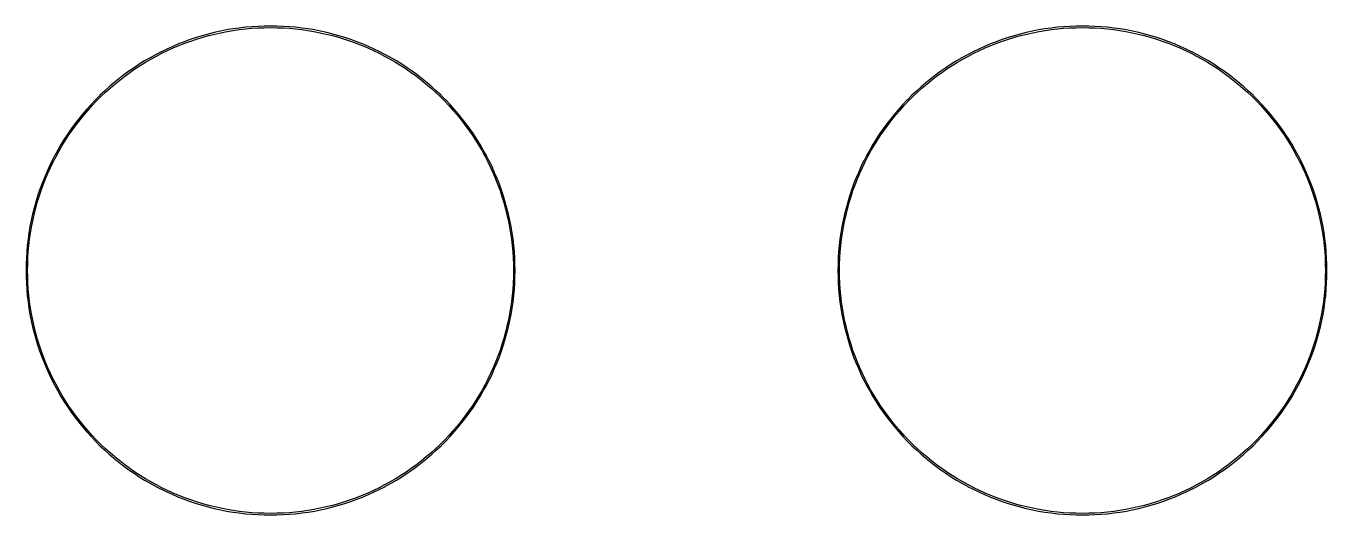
# Model space of a CAD drawing. Extents: x 9 to 70, y 0 to 129.
# Drawn here: x 44.85 to 52.99, y 93.61 to 96.67 of the extents above; entities that cross this region are included whole.
import ezdxf

# ---------------------------------------------------------------- set-up
doc = ezdxf.new("R2010")
doc.units = 0

msp = doc.modelspace()

# ---------------------------------------------------------------- linework, layer by layer
at = {"color": 34, "true_color": 0x008000}
for points in [[(47.47279, 94.0703, 0), (47.49972, 94.09875, 0), (47.52613, 94.12771, 0), (47.55153, 94.15768, 0), (47.57642, 94.18816, 0), (47.6003, 94.21915, 0), (47.62341, 94.2509, 0), (47.64577, 94.28315, 0), (47.66736, 94.31617, 0), (47.68793, 94.34945, 0), (47.70774, 94.38348, 0), (47.72679, 94.41777, 0), (47.74483, 94.45283, 0), (47.74553, 94.45421, 0), (47.76255, 94.48951, 0), (47.7788, 94.52533, 0), (47.79404, 94.56139, 0), (47.80827, 94.59797, 0), (47.82173, 94.6348, 0), (47.83418, 94.67214, 0), (47.84561, 94.70973, 0), (47.85602, 94.74758, 0), (47.86542, 94.78568, 0), (47.87405, 94.82403, 0), (47.88167, 94.86264, 0), (47.88802, 94.90125, 0), (47.88827, 94.90278, 0), (47.89385, 94.94164, 0), (47.89843, 94.98075, 0), (47.90198, 95.01987, 0), (47.90452, 95.05899, 0), (47.90605, 95.0981, 0), (47.90655, 95.13747, 0), (47.90605, 95.17684, 0), (47.90452, 95.21596, 0), (47.90198, 95.25508, 0), (47.89843, 95.29419, 0), (47.89385, 95.33331, 0), (47.88827, 95.37217, 0), (47.88802, 95.3737, 0), (47.88192, 95.41078, 0), (47.88167, 95.41231, 0), (47.87405, 95.45092, 0), (47.86542, 95.48927, 0), (47.85602, 95.52737, 0), (47.84561, 95.56522, 0), (47.83418, 95.60281, 0), (47.82173, 95.64015, 0), (47.80827, 95.67698, 0), (47.79404, 95.71355, 0), (47.7788, 95.74962, 0), (47.76255, 95.78543, 0), (47.74553, 95.82074, 0), (47.74483, 95.82212, 0), (47.7275, 95.85579, 0), (47.72679, 95.85717, 0), (47.70774, 95.89146, 0), (47.68793, 95.9255, 0), (47.66736, 95.95877, 0), (47.64577, 95.99179, 0), (47.62341, 96.02405, 0), (47.6003, 96.0558, 0), (47.57642, 96.08679, 0), (47.55153, 96.11727, 0), (47.52613, 96.14724, 0), (47.49972, 96.1762, 0), (47.47279, 96.20464, 0), (47.4717, 96.20574, 0), (47.47168, 96.20575, 0), (47.44485, 96.23258, 0), (47.44376, 96.23368, 0), (47.41531, 96.2606, 0), (47.38635, 96.28702, 0), (47.35638, 96.31242, 0), (47.3259, 96.33731, 0), (47.29491, 96.36119, 0), (47.26316, 96.3843, 0), (47.2309, 96.40665, 0), (47.19788, 96.42824, 0), (47.16461, 96.44882, 0), (47.13057, 96.46863, 0), (47.09628, 96.48768, 0), (47.06123, 96.50571, 0), (47.05985, 96.50642, 0), (47.02455, 96.52344, 0), (46.98873, 96.53969, 0), (46.95266, 96.55493, 0), (46.91609, 96.56916, 0), (46.87926, 96.58262, 0), (46.84192, 96.59506, 0), (46.80433, 96.60649, 0), (46.76648, 96.61691, 0), (46.72838, 96.62631, 0), (46.69003, 96.63494, 0), (46.65142, 96.64256, 0), (46.61281, 96.64891, 0), (46.61128, 96.64915, 0), (46.57242, 96.65474, 0), (46.5333, 96.65931, 0), (46.49419, 96.66287, 0), (46.45507, 96.66541, 0), (46.41596, 96.66693, 0), (46.37659, 96.66744, 0), (46.33721, 96.66693, 0), (46.2981, 96.66541, 0), (46.25898, 96.66287, 0), (46.21987, 96.65931, 0), (46.18075, 96.65474, 0), (46.14189, 96.64915, 0), (46.14036, 96.64891, 0), (46.10175, 96.64256, 0), (46.06314, 96.63494, 0), (46.02479, 96.62631, 0), (45.98669, 96.61691, 0), (45.94884, 96.60649, 0), (45.91125, 96.59506, 0), (45.87391, 96.58262, 0), (45.83708, 96.56916, 0), (45.80051, 96.55493, 0), (45.76444, 96.53969, 0), (45.72862, 96.52344, 0), (45.69332, 96.50642, 0), (45.69194, 96.50571, 0), (45.65689, 96.48768, 0), (45.6226, 96.46863, 0), (45.58856, 96.44882, 0), (45.55529, 96.42824, 0), (45.52227, 96.40665, 0), (45.49001, 96.3843, 0), (45.45826, 96.36119, 0), (45.42727, 96.33731, 0), (45.39679, 96.31242, 0), (45.36682, 96.28702, 0), (45.33786, 96.2606, 0), (45.30941, 96.23368, 0), (45.30832, 96.23258, 0), (45.28149, 96.20575, 0), (45.28147, 96.20574, 0), (45.28038, 96.20464, 0), (45.25345, 96.1762, 0), (45.22704, 96.14724, 0), (45.20164, 96.11727, 0), (45.17675, 96.08679, 0), (45.15287, 96.0558, 0), (45.12976, 96.02405, 0), (45.1074, 95.99179, 0), (45.08581, 95.95877, 0), (45.06524, 95.9255, 0), (45.04543, 95.89146, 0), (45.02638, 95.85717, 0), (45.02567, 95.85579, 0), (45.00834, 95.82212, 0), (45.00764, 95.82074, 0), (44.99062, 95.78543, 0), (44.97437, 95.74962, 0), (44.95913, 95.71355, 0), (44.9449, 95.67698, 0), (44.93144, 95.64015, 0), (44.91899, 95.60281, 0), (44.90756, 95.56522, 0), (44.89715, 95.52737, 0), (44.88775, 95.48927, 0), (44.87912, 95.45092, 0), (44.8715, 95.41231, 0), (44.87125, 95.41078, 0), (44.86515, 95.3737, 0), (44.8649, 95.37217, 0), (44.85932, 95.33331, 0), (44.85474, 95.29419, 0), (44.85119, 95.25508, 0), (44.84865, 95.21596, 0), (44.84712, 95.17684, 0), (44.84662, 95.13747, 0), (44.84712, 95.0981, 0), (44.84865, 95.05899, 0), (44.85119, 95.01987, 0), (44.85474, 94.98075, 0), (44.85932, 94.94164, 0), (44.8649, 94.90278, 0), (44.86515, 94.90125, 0), (44.8715, 94.86264, 0), (44.87912, 94.82403, 0), (44.88775, 94.78568, 0), (44.89715, 94.74758, 0), (44.90756, 94.70973, 0), (44.91899, 94.67214, 0), (44.93144, 94.6348, 0), (44.9449, 94.59797, 0), (44.95913, 94.56139, 0), (44.97437, 94.52533, 0), (44.99062, 94.48951, 0), (45.00764, 94.45421, 0), (45.00834, 94.45283, 0), (45.02638, 94.41777, 0), (45.04543, 94.38348, 0), (45.06524, 94.34945, 0), (45.08581, 94.31617, 0), (45.1074, 94.28315, 0), (45.12976, 94.2509, 0), (45.15287, 94.21915, 0), (45.17675, 94.18816, 0), (45.20164, 94.15768, 0), (45.22704, 94.12771, 0), (45.25345, 94.09875, 0), (45.28038, 94.0703, 0), (45.30941, 94.04127, 0), (45.33786, 94.01434, 0), (45.36682, 93.98793, 0), (45.39679, 93.96253, 0), (45.42727, 93.93763, 0), (45.45826, 93.91376, 0), (45.49001, 93.89064, 0), (45.52227, 93.86829, 0), (45.55529, 93.8467, 0), (45.58856, 93.82613, 0), (45.6226, 93.80632, 0), (45.65689, 93.78727, 0), (45.65827, 93.78656, 0), (45.69194, 93.76923, 0), (45.69332, 93.76853, 0), (45.72862, 93.75151, 0), (45.76444, 93.73525, 0), (45.80051, 93.72001, 0), (45.83708, 93.70579, 0), (45.87391, 93.69233, 0), (45.91125, 93.67988, 0), (45.94884, 93.66845, 0), (45.98669, 93.65804, 0), (46.02479, 93.64864, 0), (46.06314, 93.64, 0), (46.10175, 93.63238, 0), (46.14036, 93.62603, 0), (46.14189, 93.62579, 0), (46.18075, 93.6202, 0), (46.21987, 93.61563, 0), (46.25898, 93.61208, 0), (46.2981, 93.60954, 0), (46.33721, 93.60801, 0), (46.37659, 93.6075, 0), (46.41596, 93.60801, 0), (46.45507, 93.60954, 0), (46.49419, 93.61208, 0), (46.5333, 93.61563, 0), (46.57242, 93.6202, 0), (46.61128, 93.62579, 0), (46.61281, 93.62603, 0), (46.65142, 93.63238, 0), (46.69003, 93.64, 0), (46.72838, 93.64864, 0), (46.76648, 93.65804, 0), (46.80433, 93.66845, 0), (46.84192, 93.67988, 0), (46.87926, 93.69233, 0), (46.91609, 93.70579, 0), (46.95266, 93.72001, 0), (46.98873, 93.73525, 0), (47.02455, 93.75151, 0), (47.05985, 93.76853, 0), (47.06123, 93.76923, 0), (47.0949, 93.78656, 0), (47.09628, 93.78727, 0), (47.13057, 93.80632, 0), (47.16461, 93.82613, 0), (47.19788, 93.8467, 0), (47.2309, 93.86829, 0), (47.26316, 93.89064, 0), (47.29491, 93.91376, 0), (47.3259, 93.93763, 0), (47.35638, 93.96253, 0), (47.38635, 93.98793, 0), (47.41531, 94.01434, 0), (47.44376, 94.04127, 0), (47.47279, 94.0703, 0)], [(46.45507, 93.61944, 0), (46.41596, 93.61792, 0), (46.37659, 93.61741, 0), (46.33721, 93.61792, 0), (46.2981, 93.61944, 0), (46.25898, 93.62198, 0), (46.21987, 93.62554, 0), (46.18075, 93.63011, 0), (46.14245, 93.63562, 0), (46.10481, 93.64181, 0), (46.0662, 93.64943, 0), (46.02785, 93.65806, 0), (45.98975, 93.66746, 0), (45.9519, 93.67787, 0), (45.91431, 93.6893, 0), (45.87697, 93.70175, 0), (45.84014, 93.71521, 0), (45.80357, 93.72944, 0), (45.7675, 93.74468, 0), (45.73169, 93.76093, 0), (45.69669, 93.7778, 0), (45.66271, 93.79528, 0), (45.62842, 93.81433, 0), (45.59438, 93.83414, 0), (45.56111, 93.85472, 0), (45.52809, 93.87631, 0), (45.49583, 93.89866, 0), (45.46408, 93.92177, 0), (45.43309, 93.94565, 0), (45.40261, 93.97054, 0), (45.37264, 93.99594, 0), (45.34368, 94.02236, 0), (45.3153, 94.04922, 0), (45.28821, 94.07631, 0), (45.26147, 94.10457, 0), (45.23505, 94.13353, 0), (45.20965, 94.1635, 0), (45.18476, 94.19398, 0), (45.16088, 94.22497, 0), (45.13777, 94.25672, 0), (45.11542, 94.28898, 0), (45.09383, 94.322, 0), (45.07325, 94.35527, 0), (45.05344, 94.38931, 0), (45.03439, 94.4236, 0), (45.01691, 94.45758, 0), (45.00004, 94.49257, 0), (44.98379, 94.52839, 0), (44.96855, 94.56446, 0), (44.95432, 94.60103, 0), (44.94086, 94.63786, 0), (44.92842, 94.6752, 0), (44.91699, 94.71279, 0), (44.90657, 94.75064, 0), (44.89717, 94.78874, 0), (44.88854, 94.82709, 0), (44.88092, 94.8657, 0), (44.87473, 94.90334, 0), (44.86922, 94.94164, 0), (44.86465, 94.98075, 0), (44.86109, 95.01987, 0), (44.85855, 95.05899, 0), (44.85703, 95.0981, 0), (44.85652, 95.13747, 0), (44.85703, 95.17684, 0), (44.85855, 95.21596, 0), (44.86109, 95.25508, 0), (44.86465, 95.29419, 0), (44.86922, 95.33331, 0), (44.87473, 95.37161, 0), (44.88092, 95.40925, 0), (44.88854, 95.44785, 0), (44.89717, 95.48621, 0), (44.90657, 95.52431, 0), (44.91699, 95.56215, 0), (44.92842, 95.59975, 0), (44.94086, 95.63708, 0), (44.95432, 95.67391, 0), (44.96855, 95.71049, 0), (44.98379, 95.74656, 0), (45.00004, 95.78237, 0), (45.01691, 95.81737, 0), (45.03439, 95.85135, 0), (45.05344, 95.88564, 0), (45.07325, 95.91968, 0), (45.09383, 95.95295, 0), (45.11542, 95.98597, 0), (45.13777, 96.01823, 0), (45.16088, 96.04998, 0), (45.18476, 96.08097, 0), (45.20965, 96.11145, 0), (45.23505, 96.14142, 0), (45.26147, 96.17037, 0), (45.28839, 96.19882, 0), (45.31524, 96.22567, 0), (45.34368, 96.25259, 0), (45.37264, 96.27901, 0), (45.40261, 96.30441, 0), (45.43309, 96.3293, 0), (45.46408, 96.35317, 0), (45.49583, 96.37629, 0), (45.52809, 96.39864, 0), (45.56111, 96.42023, 0), (45.59438, 96.4408, 0), (45.62842, 96.46062, 0), (45.66271, 96.47967, 0), (45.69668, 96.49715, 0), (45.73169, 96.51401, 0), (45.7675, 96.53027, 0), (45.80357, 96.54551, 0), (45.84014, 96.55973, 0), (45.87697, 96.5732, 0), (45.91431, 96.58564, 0), (45.9519, 96.59707, 0), (45.98975, 96.60749, 0), (46.02785, 96.61688, 0), (46.0662, 96.62552, 0), (46.10481, 96.63314, 0), (46.14245, 96.63933, 0), (46.18075, 96.64484, 0), (46.21987, 96.64941, 0), (46.25898, 96.65296, 0), (46.2981, 96.6555, 0), (46.33721, 96.65703, 0), (46.37659, 96.65754, 0), (46.41596, 96.65703, 0), (46.45507, 96.6555, 0), (46.49419, 96.65296, 0), (46.5333, 96.64941, 0), (46.57242, 96.64484, 0), (46.61072, 96.63933, 0), (46.64836, 96.63314, 0), (46.68697, 96.62552, 0), (46.72532, 96.61688, 0), (46.76342, 96.60749, 0), (46.80127, 96.59707, 0), (46.83886, 96.58564, 0), (46.8762, 96.5732, 0), (46.91303, 96.55973, 0), (46.9496, 96.54551, 0), (46.98567, 96.53027, 0), (47.02148, 96.51401, 0), (47.05649, 96.49715, 0), (47.09046, 96.47967, 0), (47.12475, 96.46062, 0), (47.15879, 96.4408, 0), (47.19206, 96.42023, 0), (47.22508, 96.39864, 0), (47.25734, 96.37629, 0), (47.28909, 96.35317, 0), (47.32008, 96.3293, 0), (47.35056, 96.30441, 0), (47.38053, 96.27901, 0), (47.40949, 96.25259, 0), (47.43793, 96.22567, 0), (47.46478, 96.19882, 0), (47.4917, 96.17037, 0), (47.51812, 96.14142, 0), (47.54352, 96.11145, 0), (47.56841, 96.08097, 0), (47.59229, 96.04998, 0), (47.6154, 96.01823, 0), (47.63775, 95.98597, 0), (47.65934, 95.95295, 0), (47.67992, 95.91968, 0), (47.69973, 95.88564, 0), (47.71878, 95.85135, 0), (47.73626, 95.81737, 0), (47.75313, 95.78237, 0), (47.76938, 95.74656, 0), (47.78462, 95.71049, 0), (47.79885, 95.67391, 0), (47.81231, 95.63708, 0), (47.82475, 95.59975, 0), (47.83618, 95.56215, 0), (47.8466, 95.52431, 0), (47.856, 95.48621, 0), (47.86463, 95.44785, 0), (47.87225, 95.40925, 0), (47.87844, 95.37161, 0), (47.88395, 95.33331, 0), (47.88852, 95.29419, 0), (47.89208, 95.25508, 0), (47.89462, 95.21596, 0), (47.89614, 95.17684, 0), (47.89665, 95.13747, 0), (47.89614, 95.0981, 0), (47.89462, 95.05899, 0), (47.89208, 95.01987, 0), (47.88852, 94.98075, 0), (47.88395, 94.94164, 0), (47.87844, 94.90334, 0), (47.87225, 94.8657, 0), (47.86463, 94.82709, 0), (47.856, 94.78874, 0), (47.8466, 94.75064, 0), (47.83618, 94.71279, 0), (47.82475, 94.6752, 0), (47.81231, 94.63786, 0), (47.79885, 94.60103, 0), (47.78462, 94.56446, 0), (47.76938, 94.52839, 0), (47.75313, 94.49257, 0), (47.73626, 94.45758, 0), (47.71878, 94.4236, 0), (47.69973, 94.38931, 0), (47.67992, 94.35527, 0), (47.65934, 94.322, 0), (47.63775, 94.28898, 0), (47.6154, 94.25672, 0), (47.59229, 94.22497, 0), (47.56841, 94.19398, 0), (47.54352, 94.1635, 0), (47.51812, 94.13353, 0), (47.4917, 94.10457, 0), (47.46496, 94.07631, 0), (47.43787, 94.04922, 0), (47.40949, 94.02236, 0), (47.38053, 93.99594, 0), (47.35056, 93.97054, 0), (47.32008, 93.94565, 0), (47.28909, 93.92177, 0), (47.25734, 93.89866, 0), (47.22508, 93.87631, 0), (47.19206, 93.85472, 0), (47.15879, 93.83414, 0), (47.12475, 93.81433, 0), (47.09046, 93.79528, 0), (47.05648, 93.7778, 0), (47.02148, 93.76093, 0), (46.98567, 93.74468, 0), (46.9496, 93.72944, 0), (46.91303, 93.71521, 0), (46.8762, 93.70175, 0), (46.83886, 93.6893, 0), (46.80127, 93.67787, 0), (46.76342, 93.66746, 0), (46.72532, 93.65806, 0), (46.68697, 93.64943, 0), (46.64836, 93.64181, 0), (46.61072, 93.63562, 0), (46.57242, 93.63011, 0), (46.5333, 93.62554, 0), (46.49419, 93.62198, 0), (46.45507, 93.61944, 0)], [(52.55279, 94.0703, 0), (52.57972, 94.09875, 0), (52.60613, 94.12771, 0), (52.63153, 94.15768, 0), (52.65642, 94.18816, 0), (52.6803, 94.21915, 0), (52.70341, 94.2509, 0), (52.72577, 94.28315, 0), (52.74736, 94.31617, 0), (52.76793, 94.34945, 0), (52.78774, 94.38348, 0), (52.80679, 94.41777, 0), (52.82483, 94.45283, 0), (52.82553, 94.45421, 0), (52.84255, 94.48951, 0), (52.8588, 94.52533, 0), (52.87404, 94.56139, 0), (52.88827, 94.59797, 0), (52.90173, 94.6348, 0), (52.91418, 94.67214, 0), (52.92561, 94.70973, 0), (52.93602, 94.74758, 0), (52.94542, 94.78568, 0), (52.95405, 94.82403, 0), (52.96167, 94.86264, 0), (52.96802, 94.90125, 0), (52.96827, 94.90278, 0), (52.97385, 94.94164, 0), (52.97843, 94.98075, 0), (52.98198, 95.01987, 0), (52.98452, 95.05899, 0), (52.98605, 95.0981, 0), (52.98655, 95.13747, 0), (52.98605, 95.17684, 0), (52.98452, 95.21596, 0), (52.98198, 95.25508, 0), (52.97843, 95.29419, 0), (52.97385, 95.33331, 0), (52.96827, 95.37217, 0), (52.96802, 95.3737, 0), (52.96192, 95.41078, 0), (52.96167, 95.41231, 0), (52.95405, 95.45092, 0), (52.94542, 95.48927, 0), (52.93602, 95.52737, 0), (52.92561, 95.56522, 0), (52.91418, 95.60281, 0), (52.90173, 95.64015, 0), (52.88827, 95.67698, 0), (52.87404, 95.71355, 0), (52.8588, 95.74962, 0), (52.84255, 95.78543, 0), (52.82553, 95.82074, 0), (52.82483, 95.82212, 0), (52.8075, 95.85579, 0), (52.80679, 95.85717, 0), (52.78774, 95.89146, 0), (52.76793, 95.9255, 0), (52.74736, 95.95877, 0), (52.72577, 95.99179, 0), (52.70341, 96.02405, 0), (52.6803, 96.0558, 0), (52.65642, 96.08679, 0), (52.63153, 96.11727, 0), (52.60613, 96.14724, 0), (52.57972, 96.1762, 0), (52.55279, 96.20464, 0), (52.5517, 96.20574, 0), (52.55168, 96.20575, 0), (52.52485, 96.23258, 0), (52.52376, 96.23368, 0), (52.49531, 96.2606, 0), (52.46635, 96.28702, 0), (52.43638, 96.31242, 0), (52.4059, 96.33731, 0), (52.37491, 96.36119, 0), (52.34316, 96.3843, 0), (52.3109, 96.40665, 0), (52.27788, 96.42824, 0), (52.24461, 96.44882, 0), (52.21057, 96.46863, 0), (52.17628, 96.48768, 0), (52.14123, 96.50571, 0), (52.13985, 96.50642, 0), (52.10455, 96.52344, 0), (52.06873, 96.53969, 0), (52.03266, 96.55493, 0), (51.99609, 96.56916, 0), (51.95926, 96.58262, 0), (51.92192, 96.59506, 0), (51.88433, 96.60649, 0), (51.84648, 96.61691, 0), (51.80838, 96.62631, 0), (51.77003, 96.63494, 0), (51.73142, 96.64256, 0), (51.69281, 96.64891, 0), (51.69128, 96.64915, 0), (51.65242, 96.65474, 0), (51.6133, 96.65931, 0), (51.57419, 96.66287, 0), (51.53507, 96.66541, 0), (51.49596, 96.66693, 0), (51.45659, 96.66744, 0), (51.41722, 96.66693, 0), (51.3781, 96.66541, 0), (51.33898, 96.66287, 0), (51.29987, 96.65931, 0), (51.26075, 96.65474, 0), (51.22189, 96.64915, 0), (51.22036, 96.64891, 0), (51.18175, 96.64256, 0), (51.14314, 96.63494, 0), (51.10479, 96.62631, 0), (51.06669, 96.61691, 0), (51.02884, 96.60649, 0), (50.99125, 96.59506, 0), (50.95391, 96.58262, 0), (50.91708, 96.56916, 0), (50.88051, 96.55493, 0), (50.84444, 96.53969, 0), (50.80862, 96.52344, 0), (50.77332, 96.50642, 0), (50.77194, 96.50571, 0), (50.73689, 96.48768, 0), (50.7026, 96.46863, 0), (50.66856, 96.44882, 0), (50.63529, 96.42824, 0), (50.60227, 96.40665, 0), (50.57001, 96.3843, 0), (50.53826, 96.36119, 0), (50.50727, 96.33731, 0), (50.47679, 96.31242, 0), (50.44682, 96.28702, 0), (50.41786, 96.2606, 0), (50.38941, 96.23368, 0), (50.36147, 96.20574, 0), (50.36038, 96.20464, 0), (50.33345, 96.1762, 0), (50.30704, 96.14724, 0), (50.28164, 96.11727, 0), (50.25675, 96.08679, 0), (50.23287, 96.0558, 0), (50.20976, 96.02405, 0), (50.1874, 95.99179, 0), (50.16581, 95.95877, 0), (50.14524, 95.9255, 0), (50.12543, 95.89146, 0), (50.10638, 95.85717, 0), (50.10567, 95.85579, 0), (50.08834, 95.82212, 0), (50.08764, 95.82074, 0), (50.07062, 95.78543, 0), (50.05437, 95.74962, 0), (50.03913, 95.71355, 0), (50.0249, 95.67698, 0), (50.01144, 95.64015, 0), (49.99899, 95.60281, 0), (49.98756, 95.56522, 0), (49.97715, 95.52737, 0), (49.96775, 95.48927, 0), (49.95912, 95.45092, 0), (49.9515, 95.41231, 0), (49.95125, 95.41078, 0), (49.94515, 95.3737, 0), (49.9449, 95.37217, 0), (49.93932, 95.33331, 0), (49.93474, 95.29419, 0), (49.93119, 95.25508, 0), (49.92865, 95.21596, 0), (49.92712, 95.17684, 0), (49.92662, 95.13747, 0), (49.92712, 95.0981, 0), (49.92865, 95.05899, 0), (49.93119, 95.01987, 0), (49.93474, 94.98075, 0), (49.93932, 94.94164, 0), (49.9449, 94.90278, 0), (49.94515, 94.90125, 0), (49.9515, 94.86264, 0), (49.95912, 94.82403, 0), (49.96775, 94.78568, 0), (49.97715, 94.74758, 0), (49.98756, 94.70973, 0), (49.99899, 94.67214, 0), (50.01144, 94.6348, 0), (50.0249, 94.59797, 0), (50.03913, 94.56139, 0), (50.05437, 94.52533, 0), (50.07062, 94.48951, 0), (50.08764, 94.45421, 0), (50.08834, 94.45283, 0), (50.10638, 94.41777, 0), (50.12543, 94.38348, 0), (50.14524, 94.34945, 0), (50.16581, 94.31617, 0), (50.1874, 94.28315, 0), (50.20976, 94.2509, 0), (50.23287, 94.21915, 0), (50.25675, 94.18816, 0), (50.28164, 94.15768, 0), (50.30704, 94.12771, 0), (50.33345, 94.09875, 0), (50.36038, 94.0703, 0), (50.38941, 94.04127, 0), (50.41786, 94.01434, 0), (50.44682, 93.98793, 0), (50.47679, 93.96253, 0), (50.50727, 93.93763, 0), (50.53826, 93.91376, 0), (50.57001, 93.89064, 0), (50.60227, 93.86829, 0), (50.63529, 93.8467, 0), (50.66856, 93.82613, 0), (50.7026, 93.80632, 0), (50.73689, 93.78727, 0), (50.73827, 93.78656, 0), (50.77194, 93.76923, 0), (50.77332, 93.76853, 0), (50.80862, 93.75151, 0), (50.84444, 93.73525, 0), (50.88051, 93.72001, 0), (50.91708, 93.70579, 0), (50.95391, 93.69233, 0), (50.99125, 93.67988, 0), (51.02884, 93.66845, 0), (51.06669, 93.65804, 0), (51.10479, 93.64864, 0), (51.14314, 93.64, 0), (51.18175, 93.63238, 0), (51.22036, 93.62603, 0), (51.22189, 93.62579, 0), (51.26075, 93.6202, 0), (51.29987, 93.61563, 0), (51.33898, 93.61208, 0), (51.3781, 93.60954, 0), (51.41722, 93.60801, 0), (51.45659, 93.6075, 0), (51.49596, 93.60801, 0), (51.53507, 93.60954, 0), (51.57419, 93.61208, 0), (51.6133, 93.61563, 0), (51.65242, 93.6202, 0), (51.69128, 93.62579, 0), (51.69281, 93.62603, 0), (51.73142, 93.63238, 0), (51.77003, 93.64, 0), (51.80838, 93.64864, 0), (51.84648, 93.65804, 0), (51.88433, 93.66845, 0), (51.92192, 93.67988, 0), (51.95926, 93.69233, 0), (51.99609, 93.70579, 0), (52.03266, 93.72001, 0), (52.06873, 93.73525, 0), (52.10455, 93.75151, 0), (52.13985, 93.76853, 0), (52.14123, 93.76923, 0), (52.1749, 93.78656, 0), (52.17628, 93.78727, 0), (52.21057, 93.80632, 0), (52.24461, 93.82613, 0), (52.27788, 93.8467, 0), (52.3109, 93.86829, 0), (52.34316, 93.89064, 0), (52.37491, 93.91376, 0), (52.4059, 93.93763, 0), (52.43638, 93.96253, 0), (52.46635, 93.98793, 0), (52.49531, 94.01434, 0), (52.52376, 94.04127, 0), (52.55279, 94.0703, 0)], [(51.53507, 93.61944, 0), (51.49596, 93.61792, 0), (51.45659, 93.61741, 0), (51.41722, 93.61792, 0), (51.3781, 93.61944, 0), (51.33898, 93.62198, 0), (51.29987, 93.62554, 0), (51.26075, 93.63011, 0), (51.22245, 93.63562, 0), (51.18481, 93.64181, 0), (51.1462, 93.64943, 0), (51.10785, 93.65806, 0), (51.06975, 93.66746, 0), (51.0319, 93.67787, 0), (50.99431, 93.6893, 0), (50.95697, 93.70175, 0), (50.92014, 93.71521, 0), (50.88357, 93.72944, 0), (50.8475, 93.74468, 0), (50.81169, 93.76093, 0), (50.77669, 93.7778, 0), (50.74271, 93.79528, 0), (50.70842, 93.81433, 0), (50.67438, 93.83414, 0), (50.64111, 93.85472, 0), (50.60809, 93.87631, 0), (50.57583, 93.89866, 0), (50.54408, 93.92177, 0), (50.51309, 93.94565, 0), (50.48261, 93.97054, 0), (50.45264, 93.99594, 0), (50.42368, 94.02236, 0), (50.3953, 94.04922, 0), (50.36821, 94.07631, 0), (50.34147, 94.10457, 0), (50.31505, 94.13353, 0), (50.28965, 94.1635, 0), (50.26476, 94.19398, 0), (50.24088, 94.22497, 0), (50.21777, 94.25672, 0), (50.19542, 94.28898, 0), (50.17383, 94.322, 0), (50.15325, 94.35527, 0), (50.13344, 94.38931, 0), (50.11439, 94.4236, 0), (50.09691, 94.45758, 0), (50.08004, 94.49257, 0), (50.06379, 94.52839, 0), (50.04855, 94.56446, 0), (50.03432, 94.60103, 0), (50.02086, 94.63786, 0), (50.00842, 94.6752, 0), (49.99699, 94.71279, 0), (49.98657, 94.75064, 0), (49.97717, 94.78874, 0), (49.96854, 94.82709, 0), (49.96092, 94.8657, 0), (49.95473, 94.90334, 0), (49.94922, 94.94164, 0), (49.94465, 94.98075, 0), (49.94109, 95.01987, 0), (49.93855, 95.05899, 0), (49.93703, 95.0981, 0), (49.93652, 95.13747, 0), (49.93703, 95.17684, 0), (49.93855, 95.21596, 0), (49.94109, 95.25508, 0), (49.94465, 95.29419, 0), (49.94922, 95.33331, 0), (49.95473, 95.37161, 0), (49.96092, 95.40925, 0), (49.96854, 95.44785, 0), (49.97717, 95.48621, 0), (49.98657, 95.52431, 0), (49.99699, 95.56215, 0), (50.00842, 95.59975, 0), (50.02086, 95.63708, 0), (50.03432, 95.67391, 0), (50.04855, 95.71049, 0), (50.06379, 95.74656, 0), (50.08004, 95.78237, 0), (50.09691, 95.81737, 0), (50.11439, 95.85135, 0), (50.13344, 95.88564, 0), (50.15325, 95.91968, 0), (50.17383, 95.95295, 0), (50.19542, 95.98597, 0), (50.21777, 96.01823, 0), (50.24088, 96.04998, 0), (50.26476, 96.08097, 0), (50.28965, 96.11145, 0), (50.31505, 96.14142, 0), (50.34147, 96.17037, 0), (50.36839, 96.19882, 0), (50.39524, 96.22567, 0), (50.42368, 96.25259, 0), (50.45264, 96.27901, 0), (50.48261, 96.30441, 0), (50.51309, 96.3293, 0), (50.54408, 96.35317, 0), (50.57583, 96.37629, 0), (50.60809, 96.39864, 0), (50.64111, 96.42023, 0), (50.67438, 96.4408, 0), (50.70842, 96.46062, 0), (50.74271, 96.47967, 0), (50.77668, 96.49715, 0), (50.81169, 96.51401, 0), (50.8475, 96.53027, 0), (50.88357, 96.54551, 0), (50.92014, 96.55973, 0), (50.95697, 96.5732, 0), (50.99431, 96.58564, 0), (51.0319, 96.59707, 0), (51.06975, 96.60749, 0), (51.10785, 96.61688, 0), (51.1462, 96.62552, 0), (51.18481, 96.63314, 0), (51.22245, 96.63933, 0), (51.26075, 96.64484, 0), (51.29987, 96.64941, 0), (51.33898, 96.65296, 0), (51.3781, 96.6555, 0), (51.41722, 96.65703, 0), (51.45659, 96.65754, 0), (51.49596, 96.65703, 0), (51.53507, 96.6555, 0), (51.57419, 96.65296, 0), (51.6133, 96.64941, 0), (51.65242, 96.64484, 0), (51.69072, 96.63933, 0), (51.72836, 96.63314, 0), (51.76697, 96.62552, 0), (51.80532, 96.61688, 0), (51.84342, 96.60749, 0), (51.88127, 96.59707, 0), (51.91886, 96.58564, 0), (51.9562, 96.5732, 0), (51.99303, 96.55973, 0), (52.0296, 96.54551, 0), (52.06567, 96.53027, 0), (52.10148, 96.51401, 0), (52.13649, 96.49715, 0), (52.17046, 96.47967, 0), (52.20475, 96.46062, 0), (52.23879, 96.4408, 0), (52.27206, 96.42023, 0), (52.30508, 96.39864, 0), (52.33734, 96.37629, 0), (52.36909, 96.35317, 0), (52.40008, 96.3293, 0), (52.43056, 96.30441, 0), (52.46053, 96.27901, 0), (52.48949, 96.25259, 0), (52.51793, 96.22567, 0), (52.54478, 96.19882, 0), (52.5717, 96.17037, 0), (52.59812, 96.14142, 0), (52.62352, 96.11145, 0), (52.64841, 96.08097, 0), (52.67229, 96.04998, 0), (52.6954, 96.01823, 0), (52.71775, 95.98597, 0), (52.73934, 95.95295, 0), (52.75992, 95.91968, 0), (52.77973, 95.88564, 0), (52.79878, 95.85135, 0), (52.81626, 95.81737, 0), (52.83313, 95.78237, 0), (52.84938, 95.74656, 0), (52.86462, 95.71049, 0), (52.87885, 95.67391, 0), (52.89231, 95.63708, 0), (52.90475, 95.59975, 0), (52.91618, 95.56215, 0), (52.9266, 95.52431, 0), (52.936, 95.48621, 0), (52.94463, 95.44785, 0), (52.95225, 95.40925, 0), (52.95844, 95.37161, 0), (52.96395, 95.33331, 0), (52.96852, 95.29419, 0), (52.97208, 95.25508, 0), (52.97462, 95.21596, 0), (52.97614, 95.17684, 0), (52.97665, 95.13747, 0), (52.97614, 95.0981, 0), (52.97462, 95.05899, 0), (52.97208, 95.01987, 0), (52.96852, 94.98075, 0), (52.96395, 94.94164, 0), (52.95844, 94.90334, 0), (52.95225, 94.8657, 0), (52.94463, 94.82709, 0), (52.936, 94.78874, 0), (52.9266, 94.75064, 0), (52.91618, 94.71279, 0), (52.90475, 94.6752, 0), (52.89231, 94.63786, 0), (52.87885, 94.60103, 0), (52.86462, 94.56446, 0), (52.84938, 94.52839, 0), (52.83313, 94.49257, 0), (52.81626, 94.45758, 0), (52.79878, 94.4236, 0), (52.77973, 94.38931, 0), (52.75992, 94.35527, 0), (52.73934, 94.322, 0), (52.71775, 94.28898, 0), (52.6954, 94.25672, 0), (52.67229, 94.22497, 0), (52.64841, 94.19398, 0), (52.62352, 94.1635, 0), (52.59812, 94.13353, 0), (52.5717, 94.10457, 0), (52.54496, 94.07631, 0), (52.51787, 94.04922, 0), (52.48949, 94.02236, 0), (52.46053, 93.99594, 0), (52.43056, 93.97054, 0), (52.40008, 93.94565, 0), (52.36909, 93.92177, 0), (52.33734, 93.89866, 0), (52.30508, 93.87631, 0), (52.27206, 93.85472, 0), (52.23879, 93.83414, 0), (52.20475, 93.81433, 0), (52.17046, 93.79528, 0), (52.13648, 93.7778, 0), (52.10148, 93.76093, 0), (52.06567, 93.74468, 0), (52.0296, 93.72944, 0), (51.99303, 93.71521, 0), (51.9562, 93.70175, 0), (51.91886, 93.6893, 0), (51.88127, 93.67787, 0), (51.84342, 93.66746, 0), (51.80532, 93.65806, 0), (51.76697, 93.64943, 0), (51.72836, 93.64181, 0), (51.69072, 93.63562, 0), (51.65242, 93.63011, 0), (51.6133, 93.62554, 0), (51.57419, 93.62198, 0), (51.53507, 93.61944, 0)]]:
    msp.add_polyline3d(points, close=True, dxfattribs=at)

doc.saveas('drawing.dxf')
